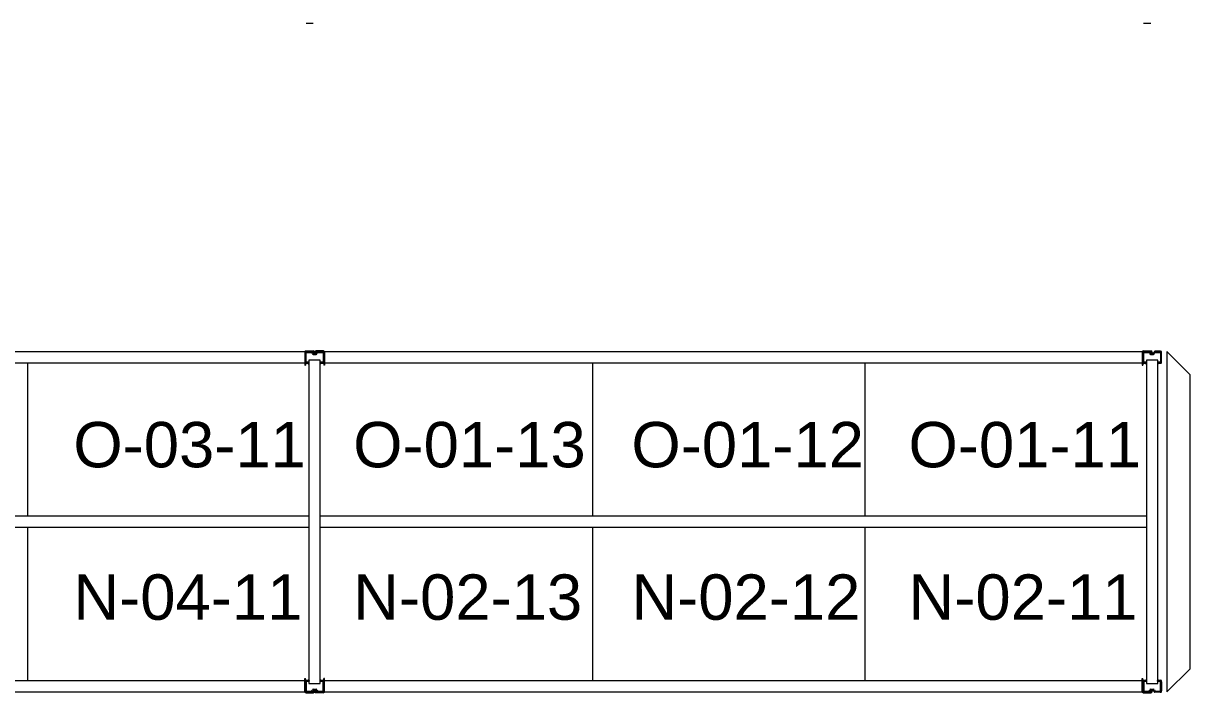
# Model space of a CAD drawing. Header units: inches. Extents: x 2743 to 10591, y -1604 to 5792.
# Drawn here: x 4560.6 to 4766.2, y 5047.9 to 5165.9 of the extents above; entities that cross this region are included whole.
import ezdxf

# ---------------------------------------------------------------- set-up
doc = ezdxf.new("R2010")
doc.units = ezdxf.units.IN
doc.header["$LTSCALE"] = 0.1875
doc.header["$MEASUREMENT"] = 0
for name, color, linetype, lineweight in [('22 Dimension', 7, 'Continuous', 5), ('32 Echelle', 160, 'Continuous', 15), ('33 Poutre', 30, 'Continuous', 15), ('37 Protection', 1, 'Continuous', 15)]:
    doc.layers.add(name, color=color, linetype=linetype, lineweight=lineweight)
doc.styles.add('arial', font='')
doc.styles.get('arial').set_extended_font_data('Arial')

msp = doc.modelspace()

# ---------------------------------------------------------------- hatches: boundary and pattern name
at = {"layer": '32 Echelle'}
for points in [[(4610.95873, 5105.81503), (4610.95873, 5106.00253), (4610.77123, 5106.00253)], [(4610.95873, 5105.81503), (4610.95873, 5106.00253), (4610.77123, 5106.00253)], [(4612.95873, 5105.81503), (4612.95873, 5106.00253), (4613.14623, 5106.00253)], [(4612.95873, 5105.81503), (4612.95873, 5106.00253), (4613.14623, 5106.00253)], [(4758.58373, 5105.81503), (4758.58373, 5106.00253), (4758.39623, 5106.00253)], [(4760.58373, 5105.81503), (4760.58373, 5106.00253), (4760.77123, 5106.00253)], [(4610.95873, 5050.19003), (4610.95873, 5050.00253), (4610.77123, 5050.00253)], [(4610.95873, 5050.19003), (4610.95873, 5050.00253), (4610.77123, 5050.00253)], [(4612.95873, 5050.19003), (4612.95873, 5050.00253), (4613.14623, 5050.00253)], [(4612.95873, 5050.19003), (4612.95873, 5050.00253), (4613.14623, 5050.00253)], [(4758.58373, 5050.19003), (4758.58373, 5050.00253), (4758.39623, 5050.00253)], [(4760.58373, 5050.19003), (4760.58373, 5050.00253), (4760.77123, 5050.00253)]]:
    msp.add_hatch(color=256, dxfattribs=at).paths.add_polyline_path(points)

# ---------------------------------------------------------------- linework, layer by layer
at = {"layer": '22 Dimension'}
for p, q in [((4561.33373, 5106.00253), (4561.33373, 5079.00253)), ((4660.95873, 5106.00253), (4660.95873, 5079.00253)), ((4708.95873, 5106.00253), (4708.95873, 5079.00253)), ((4610.95873, 5079.00253), (4465.33373, 5079.00253)), ((4758.58373, 5079.00253), (4612.95873, 5079.00253)), ((4610.95873, 5077.00253), (4465.33373, 5077.00253)), ((4561.33373, 5077.00253), (4561.33373, 5050.00253)), ((4758.58373, 5077.00253), (4612.95873, 5077.00253)), ((4660.95873, 5077.00253), (4660.95873, 5050.00253)), ((4708.95873, 5077.00253), (4708.95873, 5050.00253))]:
    msp.add_line(p, q, dxfattribs=at)
at = {"layer": '32 Echelle', "linetype": 'Continuous', "lineweight": 25}
for p, q in [((4610.33377, 5107.81878), (4610.33377, 5106.18628)), ((4610.33377, 5107.81878), (4610.33377, 5106.18628)), ((4610.42377, 5106.18628), (4610.42377, 5107.81878)), ((4610.42377, 5106.18628), (4610.42377, 5107.81878)), ((4611.44636, 5108.00253), (4610.51752, 5108.00253)), ((4611.44636, 5108.00253), (4610.51752, 5108.00253)), ((4610.51752, 5107.91253), (4611.44636, 5107.91253)), ((4610.51752, 5107.91253), (4611.44636, 5107.91253)), ((4611.53602, 5107.84619), (4611.57993, 5107.70256)), ((4611.53602, 5107.84619), (4611.57993, 5107.70256)), ((4611.666, 5107.72887), (4611.62208, 5107.8725)), ((4611.666, 5107.72887), (4611.62208, 5107.8725)), ((4612.16181, 5107.66253), (4611.75565, 5107.66253)), ((4612.16181, 5107.66253), (4611.75565, 5107.66253)), ((4611.75565, 5107.57253), (4612.16181, 5107.57253)), ((4611.75565, 5107.57253), (4612.16181, 5107.57253)), ((4612.29538, 5107.8725), (4612.25147, 5107.72887)), ((4612.29538, 5107.8725), (4612.25147, 5107.72887)), ((4612.33754, 5107.70256), (4612.38145, 5107.84619)), ((4612.33754, 5107.70256), (4612.38145, 5107.84619)), ((4613.39994, 5108.00253), (4612.4711, 5108.00253)), ((4613.39994, 5108.00253), (4612.4711, 5108.00253)), ((4612.4711, 5107.91253), (4613.39994, 5107.91253)), ((4612.4711, 5107.91253), (4613.39994, 5107.91253)), ((4613.49369, 5107.81878), (4613.49369, 5106.18628)), ((4613.49369, 5107.81878), (4613.49369, 5106.18628)), ((4613.58369, 5106.18628), (4613.58369, 5107.81878)), ((4613.58369, 5106.18628), (4613.58369, 5107.81878)), ((4757.95877, 5107.81878), (4757.95877, 5106.18628)), ((4758.04877, 5106.18628), (4758.04877, 5107.81878)), ((4759.07136, 5108.00253), (4758.14252, 5108.00253)), ((4758.14252, 5107.91253), (4759.07136, 5107.91253)), ((4759.16102, 5107.84619), (4759.20493, 5107.70256)), ((4759.291, 5107.72887), (4759.24708, 5107.8725)), ((4759.78681, 5107.66253), (4759.38065, 5107.66253)), ((4759.38065, 5107.57253), (4759.78681, 5107.57253)), ((4759.92038, 5107.8725), (4759.87647, 5107.72887)), ((4759.96254, 5107.70256), (4760.00645, 5107.84619)), ((4761.02494, 5108.00253), (4760.0961, 5108.00253)), ((4760.0961, 5107.91253), (4761.02494, 5107.91253)), ((4761.11869, 5107.81878), (4761.11869, 5106.18628)), ((4761.20869, 5106.18628), (4761.20869, 5107.81878)), ((4610.93377, 5106.09253), (4610.51752, 5106.09253)), ((4610.93377, 5106.09253), (4610.51752, 5106.09253)), ((4610.51752, 5106.00253), (4610.93377, 5106.00253)), ((4610.51752, 5106.00253), (4610.93377, 5106.00253)), ((4610.93377, 5106.00253), (4610.93377, 5106.09253)), ((4610.93377, 5106.00253), (4610.93377, 5106.09253)), ((4613.39994, 5106.09253), (4612.98369, 5106.09253)), ((4612.98369, 5106.09253), (4612.98369, 5106.00253)), ((4613.39994, 5106.09253), (4612.98369, 5106.09253)), ((4612.98369, 5106.09253), (4612.98369, 5106.00253)), ((4612.98369, 5106.00253), (4613.39994, 5106.00253)), ((4612.98369, 5106.00253), (4613.39994, 5106.00253)), ((4758.55877, 5106.09253), (4758.14252, 5106.09253)), ((4758.14252, 5106.00253), (4758.55877, 5106.00253)), ((4758.55877, 5106.00253), (4758.55877, 5106.09253)), ((4761.02494, 5106.09253), (4760.60869, 5106.09253)), ((4760.60869, 5106.09253), (4760.60869, 5106.00253)), ((4760.60869, 5106.00253), (4761.02494, 5106.00253)), ((4610.33377, 5048.18628), (4610.33377, 5049.81878)), ((4610.33377, 5048.18628), (4610.33377, 5049.81878)), ((4610.42377, 5049.81878), (4610.42377, 5048.18628)), ((4610.42377, 5049.81878), (4610.42377, 5048.18628)), ((4610.51752, 5050.00253), (4610.93377, 5050.00253)), ((4610.51752, 5050.00253), (4610.93377, 5050.00253)), ((4610.93377, 5049.91253), (4610.51752, 5049.91253)), ((4610.93377, 5049.91253), (4610.51752, 5049.91253)), ((4610.93377, 5050.00253), (4610.93377, 5049.91253)), ((4610.93377, 5050.00253), (4610.93377, 5049.91253)), ((4612.98369, 5050.00253), (4613.39994, 5050.00253)), ((4612.98369, 5049.91253), (4612.98369, 5050.00253)), ((4612.98369, 5050.00253), (4613.39994, 5050.00253)), ((4612.98369, 5049.91253), (4612.98369, 5050.00253)), ((4613.39994, 5049.91253), (4612.98369, 5049.91253)), ((4613.39994, 5049.91253), (4612.98369, 5049.91253)), ((4613.49369, 5048.18628), (4613.49369, 5049.81878)), ((4613.49369, 5048.18628), (4613.49369, 5049.81878)), ((4613.58369, 5049.81878), (4613.58369, 5048.18628)), ((4613.58369, 5049.81878), (4613.58369, 5048.18628)), ((4757.95877, 5048.18628), (4757.95877, 5049.81878)), ((4758.04877, 5049.81878), (4758.04877, 5048.18628)), ((4758.14252, 5050.00253), (4758.55877, 5050.00253)), ((4758.55877, 5049.91253), (4758.14252, 5049.91253)), ((4758.55877, 5050.00253), (4758.55877, 5049.91253)), ((4760.60869, 5050.00253), (4761.02494, 5050.00253)), ((4760.60869, 5049.91253), (4760.60869, 5050.00253)), ((4761.02494, 5049.91253), (4760.60869, 5049.91253)), ((4761.11869, 5048.18628), (4761.11869, 5049.81878)), ((4761.20869, 5049.81878), (4761.20869, 5048.18628)), ((4610.51752, 5048.09253), (4611.44636, 5048.09253)), ((4610.51752, 5048.09253), (4611.44636, 5048.09253)), ((4611.44636, 5048.00253), (4610.51752, 5048.00253)), ((4611.44636, 5048.00253), (4610.51752, 5048.00253)), ((4611.53602, 5048.15887), (4611.57993, 5048.3025)), ((4611.53602, 5048.15887), (4611.57993, 5048.3025)), ((4611.666, 5048.27619), (4611.62208, 5048.13256)), ((4611.666, 5048.27619), (4611.62208, 5048.13256)), ((4611.75565, 5048.43253), (4612.16181, 5048.43253)), ((4611.75565, 5048.43253), (4612.16181, 5048.43253)), ((4612.16181, 5048.34253), (4611.75565, 5048.34253)), ((4612.16181, 5048.34253), (4611.75565, 5048.34253)), ((4612.29538, 5048.13256), (4612.25147, 5048.27619)), ((4612.29538, 5048.13256), (4612.25147, 5048.27619)), ((4612.33754, 5048.3025), (4612.38145, 5048.15887)), ((4612.33754, 5048.3025), (4612.38145, 5048.15887)), ((4612.4711, 5048.09253), (4613.39994, 5048.09253)), ((4612.4711, 5048.09253), (4613.39994, 5048.09253)), ((4613.39994, 5048.00253), (4612.4711, 5048.00253)), ((4613.39994, 5048.00253), (4612.4711, 5048.00253)), ((4758.14252, 5048.09253), (4759.07136, 5048.09253)), ((4759.07136, 5048.00253), (4758.14252, 5048.00253)), ((4759.16102, 5048.15887), (4759.20493, 5048.3025)), ((4759.291, 5048.27619), (4759.24708, 5048.13256)), ((4759.38065, 5048.43253), (4759.78681, 5048.43253)), ((4759.78681, 5048.34253), (4759.38065, 5048.34253)), ((4759.92038, 5048.13256), (4759.87647, 5048.27619)), ((4759.96254, 5048.3025), (4760.00645, 5048.15887)), ((4760.0961, 5048.09253), (4761.02494, 5048.09253)), ((4761.02494, 5048.00253), (4760.0961, 5048.00253))]:
    msp.add_line(p, q, dxfattribs=at)
at = {"layer": '32 Echelle'}
for p, q in [((4610.95873, 5106.00253), (4610.77123, 5106.00253)), ((4610.95873, 5105.81503), (4610.77123, 5106.00253)), ((4610.95873, 5106.00253), (4610.77123, 5106.00253)), ((4610.95873, 5105.81503), (4610.77123, 5106.00253)), ((4612.95873, 5106.50253), (4610.95873, 5106.50253)), ((4610.95873, 5106.50253), (4610.95873, 5049.50253)), ((4612.95873, 5106.50253), (4610.95873, 5106.50253)), ((4610.95873, 5106.50253), (4610.95873, 5049.50253)), ((4610.95873, 5105.81503), (4610.95873, 5106.00253)), ((4610.95873, 5105.81503), (4610.95873, 5106.00253)), ((4612.95873, 5049.50253), (4612.95873, 5106.50253)), ((4612.95873, 5049.50253), (4612.95873, 5106.50253)), ((4612.95873, 5106.00253), (4613.14623, 5106.00253)), ((4612.95873, 5105.81503), (4612.95873, 5106.00253)), ((4612.95873, 5105.81503), (4613.14623, 5106.00253)), ((4612.95873, 5106.00253), (4613.14623, 5106.00253)), ((4612.95873, 5105.81503), (4612.95873, 5106.00253)), ((4612.95873, 5105.81503), (4613.14623, 5106.00253)), ((4758.58373, 5106.00253), (4758.39623, 5106.00253)), ((4758.58373, 5105.81503), (4758.39623, 5106.00253)), ((4760.58373, 5106.50253), (4758.58373, 5106.50253)), ((4758.58373, 5106.50253), (4758.58373, 5049.50253)), ((4758.58373, 5105.81503), (4758.58373, 5106.00253)), ((4760.58373, 5049.50253), (4760.58373, 5106.50253)), ((4760.58373, 5106.00253), (4760.77123, 5106.00253)), ((4760.58373, 5105.81503), (4760.58373, 5106.00253)), ((4760.58373, 5105.81503), (4760.77123, 5106.00253)), ((4610.95873, 5050.19003), (4610.77123, 5050.00253)), ((4610.95873, 5050.19003), (4610.77123, 5050.00253)), ((4610.95873, 5050.00253), (4610.77123, 5050.00253)), ((4610.95873, 5050.00253), (4610.77123, 5050.00253)), ((4610.95873, 5050.19003), (4610.95873, 5050.00253)), ((4610.95873, 5050.19003), (4610.95873, 5050.00253)), ((4612.95873, 5050.19003), (4612.95873, 5050.00253)), ((4612.95873, 5050.19003), (4613.14623, 5050.00253)), ((4612.95873, 5050.19003), (4612.95873, 5050.00253)), ((4612.95873, 5050.19003), (4613.14623, 5050.00253)), ((4612.95873, 5050.00253), (4613.14623, 5050.00253)), ((4612.95873, 5050.00253), (4613.14623, 5050.00253)), ((4758.58373, 5050.19003), (4758.39623, 5050.00253)), ((4758.58373, 5050.00253), (4758.39623, 5050.00253)), ((4758.58373, 5050.19003), (4758.58373, 5050.00253)), ((4760.58373, 5050.19003), (4760.58373, 5050.00253)), ((4760.58373, 5050.19003), (4760.77123, 5050.00253)), ((4760.58373, 5050.00253), (4760.77123, 5050.00253)), ((4610.95873, 5049.50253), (4612.95873, 5049.50253)), ((4610.95873, 5049.50253), (4612.95873, 5049.50253)), ((4758.58373, 5049.50253), (4760.58373, 5049.50253))]:
    msp.add_line(p, q, dxfattribs=at)
at = {"layer": '32 Echelle', "linetype": 'Continuous', "lineweight": 25}
for centre, radius, start, end in [((4610.51752, 5107.81878), 0.18375, 90, 180), ((4610.51752, 5107.81878), 0.18375, 90, 180), ((4610.51752, 5107.81878), 0.09375, 90, 180), ((4610.51752, 5107.81878), 0.09375, 90, 180), ((4611.44636, 5107.81878), 0.18375, 17, 90), ((4611.44636, 5107.81878), 0.18375, 17, 90), ((4611.44636, 5107.81878), 0.09375, 17, 90), ((4611.44636, 5107.81878), 0.09375, 17, 90), ((4611.75565, 5107.75628), 0.18375, 197, 270), ((4611.75565, 5107.75628), 0.18375, 197, 270), ((4611.75565, 5107.75628), 0.09375, 197, 270), ((4611.75565, 5107.75628), 0.09375, 197, 270), ((4612.16181, 5107.75628), 0.09375, 270, 343), ((4612.16181, 5107.75628), 0.09375, 270, 343), ((4612.16181, 5107.75628), 0.18375, 270, 343), ((4612.16181, 5107.75628), 0.18375, 270, 343), ((4612.4711, 5107.81878), 0.18375, 90, 163), ((4612.4711, 5107.81878), 0.18375, 90, 163), ((4612.4711, 5107.81878), 0.09375, 90, 163), ((4612.4711, 5107.81878), 0.09375, 90, 163), ((4613.39994, 5107.81878), 0.18375, 0, 90), ((4613.39994, 5107.81878), 0.18375, 0, 90), ((4613.39994, 5107.81878), 0.09375, 0, 90), ((4613.39994, 5107.81878), 0.09375, 0, 90), ((4758.14252, 5107.81878), 0.18375, 90, 180), ((4758.14252, 5107.81878), 0.09375, 90, 180), ((4759.07136, 5107.81878), 0.18375, 17, 90), ((4759.07136, 5107.81878), 0.09375, 17, 90), ((4759.38065, 5107.75628), 0.18375, 197, 270), ((4759.38065, 5107.75628), 0.09375, 197, 270), ((4759.78681, 5107.75628), 0.09375, 270, 343), ((4759.78681, 5107.75628), 0.18375, 270, 343), ((4760.0961, 5107.81878), 0.18375, 90, 163), ((4760.0961, 5107.81878), 0.09375, 90, 163), ((4761.02494, 5107.81878), 0.18375, 0, 90), ((4761.02494, 5107.81878), 0.09375, 0, 90), ((4610.51752, 5106.18628), 0.18375, 180, 270), ((4610.51752, 5106.18628), 0.18375, 180, 270), ((4610.51752, 5106.18628), 0.09375, 180, 270), ((4610.51752, 5106.18628), 0.09375, 180, 270), ((4613.39994, 5106.18628), 0.09375, 270, 0), ((4613.39994, 5106.18628), 0.18375, 270, 0), ((4613.39994, 5106.18628), 0.09375, 270, 0), ((4613.39994, 5106.18628), 0.18375, 270, 0), ((4758.14252, 5106.18628), 0.18375, 180, 270), ((4758.14252, 5106.18628), 0.09375, 180, 270), ((4761.02494, 5106.18628), 0.09375, 270, 0), ((4761.02494, 5106.18628), 0.18375, 270, 0), ((4610.51752, 5049.81878), 0.18375, 90, 180), ((4610.51752, 5049.81878), 0.18375, 90, 180), ((4610.51752, 5049.81878), 0.09375, 90, 180), ((4610.51752, 5049.81878), 0.09375, 90, 180), ((4613.39994, 5049.81878), 0.18375, 0, 90), ((4613.39994, 5049.81878), 0.18375, 0, 90), ((4613.39994, 5049.81878), 0.09375, 0, 90), ((4613.39994, 5049.81878), 0.09375, 0, 90), ((4758.14252, 5049.81878), 0.18375, 90, 180), ((4758.14252, 5049.81878), 0.09375, 90, 180), ((4761.02494, 5049.81878), 0.18375, 0, 90), ((4761.02494, 5049.81878), 0.09375, 0, 90), ((4610.51752, 5048.18628), 0.18375, 180, 270), ((4610.51752, 5048.18628), 0.18375, 180, 270), ((4610.51752, 5048.18628), 0.09375, 180, 270), ((4610.51752, 5048.18628), 0.09375, 180, 270), ((4611.44636, 5048.18628), 0.09375, 270, 343), ((4611.44636, 5048.18628), 0.09375, 270, 343), ((4611.44636, 5048.18628), 0.18375, 270, 343), ((4611.44636, 5048.18628), 0.18375, 270, 343), ((4611.75565, 5048.24878), 0.18375, 90, 163), ((4611.75565, 5048.24878), 0.18375, 90, 163), ((4611.75565, 5048.24878), 0.09375, 90, 163), ((4611.75565, 5048.24878), 0.09375, 90, 163), ((4612.16181, 5048.24878), 0.18375, 17, 90), ((4612.16181, 5048.24878), 0.18375, 17, 90), ((4612.16181, 5048.24878), 0.09375, 17, 90), ((4612.16181, 5048.24878), 0.09375, 17, 90), ((4612.4711, 5048.18628), 0.18375, 197, 270), ((4612.4711, 5048.18628), 0.18375, 197, 270), ((4612.4711, 5048.18628), 0.09375, 197, 270), ((4612.4711, 5048.18628), 0.09375, 197, 270), ((4613.39994, 5048.18628), 0.09375, 270, 0), ((4613.39994, 5048.18628), 0.18375, 270, 0), ((4613.39994, 5048.18628), 0.09375, 270, 0), ((4613.39994, 5048.18628), 0.18375, 270, 0), ((4758.14252, 5048.18628), 0.18375, 180, 270), ((4758.14252, 5048.18628), 0.09375, 180, 270), ((4759.07136, 5048.18628), 0.09375, 270, 343), ((4759.07136, 5048.18628), 0.18375, 270, 343), ((4759.38065, 5048.24878), 0.18375, 90, 163), ((4759.38065, 5048.24878), 0.09375, 90, 163), ((4759.78681, 5048.24878), 0.18375, 17, 90), ((4759.78681, 5048.24878), 0.09375, 17, 90), ((4760.0961, 5048.18628), 0.18375, 197, 270), ((4760.0961, 5048.18628), 0.09375, 197, 270), ((4761.02494, 5048.18628), 0.09375, 270, 0), ((4761.02494, 5048.18628), 0.18375, 270, 0)]:
    msp.add_arc(centre, radius, start, end, dxfattribs=at)
at = {"layer": '33 Poutre'}
for p, q in [((4610.45273, 5165.88353), (4611.71473, 5165.88353)), ((4758.07773, 5165.88353), (4759.33973, 5165.88353)), ((4466.08373, 5108.00253), (4610.20873, 5108.00253)), ((4610.20873, 5108.00253), (4610.20873, 5106.00253)), ((4610.20873, 5107.87753), (4610.20873, 5105.62153)), ((4610.32773, 5107.87753), (4610.32773, 5105.62153)), ((4610.45273, 5108.12153), (4611.71473, 5108.12153)), ((4611.71473, 5108.00253), (4610.45273, 5108.00253)), ((4611.83973, 5107.66253), (4611.83973, 5107.87753)), ((4611.83973, 5107.66253), (4611.95873, 5107.66253)), ((4611.95873, 5107.66253), (4611.95873, 5107.87753)), ((4611.95873, 5107.66253), (4611.95873, 5107.87753)), ((4612.07773, 5107.66253), (4611.95873, 5107.66253)), ((4612.07773, 5107.66253), (4612.07773, 5107.87753)), ((4613.46473, 5108.12153), (4612.20273, 5108.12153)), ((4612.20273, 5108.00253), (4613.46473, 5108.00253)), ((4613.58973, 5107.87753), (4613.58973, 5105.62153)), ((4613.70873, 5108.00253), (4757.83373, 5108.00253)), ((4613.70873, 5108.00253), (4613.70873, 5106.00253)), ((4613.70873, 5107.87753), (4613.70873, 5105.62153)), ((4757.83373, 5108.00253), (4757.83373, 5106.00253)), ((4757.83373, 5107.87753), (4757.83373, 5105.62153)), ((4757.95273, 5107.87753), (4757.95273, 5105.62153)), ((4758.07773, 5108.12153), (4759.33973, 5108.12153)), ((4759.33973, 5108.00253), (4758.07773, 5108.00253)), ((4759.46473, 5107.66253), (4759.46473, 5107.87753)), ((4759.46473, 5107.66253), (4759.58373, 5107.66253)), ((4759.58373, 5107.66253), (4759.58373, 5107.87753)), ((4466.08373, 5106.00253), (4610.20873, 5106.00253)), ((4610.20873, 5105.62153), (4610.32773, 5105.62153)), ((4613.70873, 5105.62153), (4613.58973, 5105.62153)), ((4613.70873, 5106.00253), (4757.83373, 5106.00253)), ((4757.83373, 5105.62153), (4757.95273, 5105.62153)), ((4466.08373, 5050.00253), (4610.20873, 5050.00253)), ((4610.20873, 5048.12753), (4610.20873, 5050.38353)), ((4610.20873, 5050.38353), (4610.32773, 5050.38353)), ((4610.20873, 5048.00253), (4610.20873, 5050.00253)), ((4610.32773, 5048.12753), (4610.32773, 5050.38353)), ((4613.70873, 5050.38353), (4613.58973, 5050.38353)), ((4613.58973, 5048.12753), (4613.58973, 5050.38353)), ((4613.70873, 5048.12753), (4613.70873, 5050.38353)), ((4613.70873, 5050.00253), (4757.83373, 5050.00253)), ((4613.70873, 5048.00253), (4613.70873, 5050.00253)), ((4757.83373, 5048.12753), (4757.83373, 5050.38353)), ((4757.83373, 5050.38353), (4757.95273, 5050.38353)), ((4757.83373, 5048.00253), (4757.83373, 5050.00253)), ((4757.95273, 5048.12753), (4757.95273, 5050.38353)), ((4466.08373, 5048.00253), (4610.20873, 5048.00253)), ((4611.71473, 5048.00253), (4610.45273, 5048.00253)), ((4610.45273, 5047.88353), (4611.71473, 5047.88353)), ((4611.83973, 5048.34253), (4611.83973, 5048.12753)), ((4611.83973, 5048.34253), (4611.95873, 5048.34253)), ((4611.95873, 5048.34253), (4611.95873, 5048.12753)), ((4611.95873, 5048.34253), (4611.95873, 5048.12753)), ((4612.07773, 5048.34253), (4611.95873, 5048.34253)), ((4612.07773, 5048.34253), (4612.07773, 5048.12753)), ((4612.20273, 5048.00253), (4613.46473, 5048.00253)), ((4613.46473, 5047.88353), (4612.20273, 5047.88353)), ((4613.70873, 5048.00253), (4757.83373, 5048.00253)), ((4759.33973, 5048.00253), (4758.07773, 5048.00253)), ((4758.07773, 5047.88353), (4759.33973, 5047.88353)), ((4759.46473, 5048.34253), (4759.46473, 5048.12753)), ((4759.46473, 5048.34253), (4759.58373, 5048.34253)), ((4759.58373, 5048.34253), (4759.58373, 5048.12753))]:
    msp.add_line(p, q, dxfattribs=at)
for centre, radius, start, end in [((4610.45273, 5107.87753), 0.244, 90, 180), ((4610.45273, 5107.87753), 0.125, 90, 180), ((4611.71473, 5107.87753), 0.244, 0, 90), ((4611.71473, 5107.87753), 0.125, 0, 90), ((4612.20273, 5107.87753), 0.244, 90, 180), ((4612.20273, 5107.87753), 0.125, 90, 180), ((4613.46473, 5107.87753), 0.244, 0, 90), ((4613.46473, 5107.87753), 0.125, 0, 90), ((4758.07773, 5107.87753), 0.244, 90, 180), ((4758.07773, 5107.87753), 0.125, 90, 180), ((4759.33973, 5107.87753), 0.244, 0, 90), ((4759.33973, 5107.87753), 0.125, 0, 90), ((4610.45273, 5048.12753), 0.244, 180, 270), ((4610.45273, 5048.12753), 0.125, 180, 270), ((4611.71473, 5048.12753), 0.125, 270, 0), ((4611.71473, 5048.12753), 0.244, 270, 0), ((4612.20273, 5048.12753), 0.244, 180, 270), ((4612.20273, 5048.12753), 0.125, 180, 270), ((4613.46473, 5048.12753), 0.244, 270, 0), ((4613.46473, 5048.12753), 0.125, 270, 0), ((4758.07773, 5048.12753), 0.244, 180, 270), ((4758.07773, 5048.12753), 0.125, 180, 270), ((4759.33973, 5048.12753), 0.125, 270, 0), ((4759.33973, 5048.12753), 0.244, 270, 0)]:
    msp.add_arc(centre, radius, start, end, dxfattribs=at)
at = {"layer": '37 Protection'}
for p, q in [((4762.20869, 5108.00253), (4762.20869, 5048.00253)), ((4762.20869, 5108.00253), (4766.20869, 5104.00253)), ((4766.20869, 5104.00253), (4766.20869, 5052.00253)), ((4762.20869, 5048.00253), (4766.20869, 5052.00253))]:
    msp.add_line(p, q, dxfattribs=at)

# ---------------------------------------------------------------- texts
at = {"layer": '22 Dimension', "char_height": 8, "attachment_point": 1, "style": 'arial'}
for s, insert in [('{\\fArial Unicode MS|b0|i0|c0|p2;\\C8;O-03-11}', (4569.42498, 5095.60719)), ('{\\fArial Unicode MS|b0|i0|c0|p2;\\C8;O-01-13}', (4618.7529, 5095.60719)), ('{\\fArial Unicode MS|b0|i0|c0|p2;\\C8;O-01-12}', (4667.79366, 5095.60719)), ('{\\fArial Unicode MS|b0|i0|c0|p2;\\C8;O-01-11}', (4716.64647, 5095.60719)), ('{\\fArial Unicode MS|b0|i0|c0|p2;\\C8;N-04-11}', (4569.42498, 5068.73465)), ('{\\fArial Unicode MS|b0|i0|c0|p2;\\C8;N-02-13}', (4618.7529, 5068.73465)), ('{\\fArial Unicode MS|b0|i0|c0|p2;\\C8;N-02-12}', (4667.79366, 5068.73465)), ('{\\fArial Unicode MS|b0|i0|c0|p2;\\C8;N-02-11}', (4716.64647, 5068.73465))]:
    msp.add_mtext_dynamic_manual_height_columns(s, width=68.8901007, gutter_width=5, heights=[0], dxfattribs=dict(at, insert=insert))

doc.saveas('drawing.dxf')
